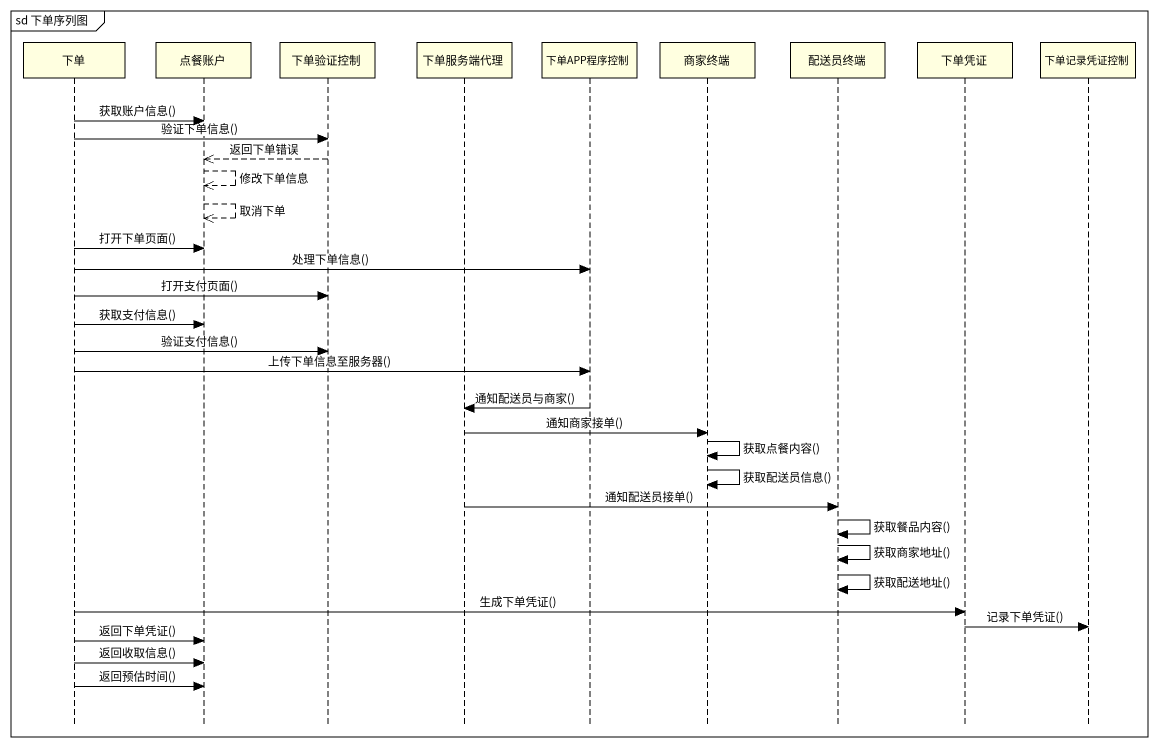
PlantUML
@startuml
mainframe sd 下单序列图
hide footbox
participant 下单 #FFFFE0
participant 点餐账户 #FFFFE0
participant 下单验证控制 #FFFFE0
participant 下单服务端代理 #FFFFE0
participant 下单APP程序控制 #FFFFE0
participant 商家终端 #FFFFE0
participant 配送员终端 #FFFFE0
participant 下单凭证 #FFFFE0
participant 下单记录凭证控制 #FFFFE0

下单 -> 点餐账户 : 获取账户信息()
下单 -> 下单验证控制 : 验证下单信息()
下单验证控制 -->> 点餐账户 : 返回下单错误
点餐账户 -->> 点餐账户 : 修改下单信息
点餐账户 -->> 点餐账户 : 取消下单
下单 -> 点餐账户 : 打开下单页面()
下单 -> 下单APP程序控制 : 处理下单信息()
下单 -> 下单验证控制 : 打开支付页面()
下单 -> 点餐账户 : 获取支付信息()
下单 -> 下单验证控制 : 验证支付信息()
下单 -> 下单APP程序控制 : 上传下单信息至服务器()
下单APP程序控制 -> 下单服务端代理 : 通知配送员与商家()
下单服务端代理 -> 商家终端 : 通知商家接单()
商家终端 -> 商家终端 : 获取点餐内容()
商家终端 -> 商家终端 : 获取配送员信息()
下单服务端代理 -> 配送员终端 : 通知配送员接单()
配送员终端 -> 配送员终端 : 获取餐品内容()
配送员终端 -> 配送员终端 : 获取商家地址()
配送员终端 -> 配送员终端 : 获取配送地址()
下单 -> 下单凭证 : 生成下单凭证()
下单凭证 -> 下单记录凭证控制 : 记录下单凭证()
下单 -> 点餐账户 : 返回下单凭证()
下单 -> 点餐账户 : 返回收取信息()
下单 -> 点餐账户 : 返回预估时间()
@enduml
